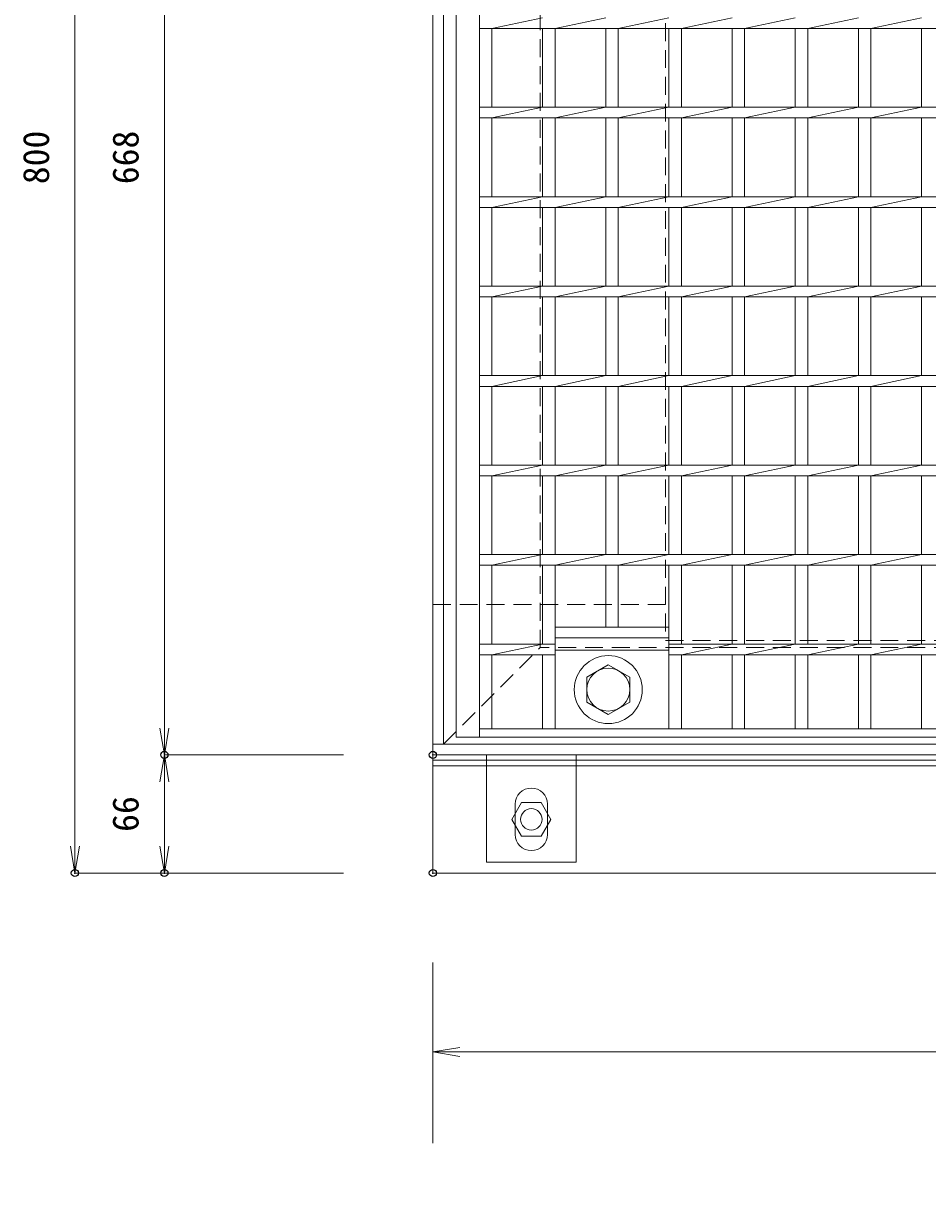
# Model space of a CAD drawing. Units: millimetres, scale not verified. Extents: x -4244 to -354, y 552 to 3392.
# Drawn here: x -2785 to -2280, y 2066 to 2714 of the extents above; entities that cross this region are included whole.
import ezdxf
from ezdxf.enums import TextEntityAlignment as Align

# ---------------------------------------------------------------- set-up
doc = ezdxf.new("R2010")
doc.units = ezdxf.units.MM
doc.header["$LTSCALE"] = 20
doc.header["$PDMODE"] = 32
doc.header["$PDSIZE"] = 4
doc.linetypes.add('USER1', pattern=[0.75, 0.5, -0.25])
for name, color, linetype, lineweight in [('0-3_KIJUN', 7, 'Continuous', 18), ('0-5_SUNPO', 3, 'Continuous', 18), ('0-6_UKEWAKU', 4, 'Continuous', 18), ('0-7_GRE', 5, 'Continuous', 18), ('0-9__0-0_0', 7, 'Continuous', 18)]:
    doc.layers.add(name, color=color, linetype=linetype, lineweight=lineweight)
doc.layers.add('0-A__0-2_DEFPOINTS', color=7, linetype='Continuous')
doc.styles.add('ＭＳ ゴシック', font='')
doc.styles.get('ＭＳ ゴシック').set_extended_font_data('MS Gothic')

# ---------------------------------------------------------------- blocks, each defined once
blk = doc.blocks.new('_OPEN')
at = {"layer": '0-9__0-0_0'}
blk.add_line((0, 0), (-1, 0), dxfattribs=at)
blk.add_lwpolyline([(-1, 0.167), (0, 0), (-1, -0.167)], dxfattribs=at)
blk = doc.blocks.new('_D25')
at = {"layer": '0-5_SUNPO'}
for p, q in [((1687.95, 1788.88), (1687.95, 1839.88)), ((1702.95, 1839.88), (2472.95, 1839.88)), ((2487.95, 1788.88), (2487.95, 1839.88))]:
    blk.add_line(p, q, dxfattribs=at)
at = {"layer": '0-A__0-2_DEFPOINTS'}
for p in [(2487.95, 1839.88), (1687.95, 1738.88), (2487.95, 1738.88)]:
    blk.add_point(p, dxfattribs=at)
at = {"layer": '0-5_SUNPO', "xscale": 15, "yscale": 15, "rotation": 180}
blk.add_blockref('_OPEN', (1687.95, 1839.88), dxfattribs=at)
at = {"layer": '0-5_SUNPO', "xscale": 15, "yscale": 15}
blk.add_blockref('_OPEN', (2487.95, 1839.88), dxfattribs=at)
at = {"layer": '0-5_SUNPO', "color": 7, "style": 'ＭＳ ゴシック'}
blk.add_text('800', height=14.66, dxfattribs=at).set_placement((2072.95, 1849.88), align=Align.BOTTOM_LEFT)
blk = doc.blocks.new('_D26')
at = {"layer": '0-5_SUNPO'}
for p, q in [((1687.95, 1889.88), (1687.95, 1839.88)), ((2487.95, 1889.88), (2487.95, 1839.88)), ((1702.95, 1839.88), (2472.95, 1839.88))]:
    blk.add_line(p, q, dxfattribs=at)
at = {"layer": '0-A__0-2_DEFPOINTS'}
for p in [(1687.95, 1939.88), (2487.95, 1939.88), (2487.95, 1839.88)]:
    blk.add_point(p, dxfattribs=at)
at = {"layer": '0-5_SUNPO', "xscale": 15, "yscale": 15, "rotation": 180}
blk.add_blockref('_OPEN', (1687.95, 1839.88), dxfattribs=at)
at = {"layer": '0-5_SUNPO', "xscale": 15, "yscale": 15}
blk.add_blockref('_OPEN', (2487.95, 1839.88), dxfattribs=at)
at = {"layer": '0-5_SUNPO', "color": 7, "style": 'ＭＳ ゴシック'}
blk.add_text('800', height=14.66, dxfattribs=at).set_placement((2072.95, 1849.88), align=Align.BOTTOM_LEFT)
blk = doc.blocks.new('_D28')
at = {"layer": '0-5_SUNPO'}
for p, q in [((1537.95, 2658.88), (1537.95, 2020.88)), ((1637.95, 2005.88), (1537.95, 2005.88))]:
    blk.add_line(p, q, dxfattribs=at)
at = {"layer": '0-A__0-2_DEFPOINTS'}
for p in [(1537.95, 2005.88), (1687.95, 2005.88)]:
    blk.add_point(p, dxfattribs=at)
at = {"layer": '0-5_SUNPO', "xscale": 15, "yscale": 15, "rotation": 270}
blk.add_blockref('_OPEN', (1537.95, 2005.88), dxfattribs=at)
at = {"layer": '0-5_SUNPO', "color": 7, "style": 'ＭＳ ゴシック'}
blk.add_text('668', height=14.66, rotation=90, dxfattribs=at).set_placement((1527.95, 2324.88), align=Align.BOTTOM_LEFT)
blk = doc.blocks.new('_D29')
at = {"layer": '0-5_SUNPO'}
for p, q in [((1637.95, 2005.88), (1537.95, 2005.88)), ((1537.95, 1990.88), (1537.95, 1954.88)), ((1637.95, 1939.88), (1537.95, 1939.88))]:
    blk.add_line(p, q, dxfattribs=at)
at = {"layer": '0-A__0-2_DEFPOINTS'}
for p in [(1687.95, 2005.88), (1537.95, 1939.88), (1687.95, 1939.88)]:
    blk.add_point(p, dxfattribs=at)
at = {"layer": '0-5_SUNPO', "xscale": 15, "yscale": 15}
for p, rotation in [((1537.95, 2005.88), 90), ((1537.95, 1939.88), 270)]:
    blk.add_blockref('_OPEN', p, dxfattribs=dict(at, rotation=rotation))
at = {"layer": '0-5_SUNPO', "color": 7, "style": 'ＭＳ ゴシック'}
blk.add_text('66', height=14.66, rotation=90, dxfattribs=at).set_placement((1527.95, 1962.88), align=Align.BOTTOM_LEFT)
blk = doc.blocks.new('_D30')
at = {"layer": '0-5_SUNPO'}
for p, q in [((1487.95, 2724.88), (1487.95, 1954.88)), ((1637.95, 1939.88), (1487.95, 1939.88))]:
    blk.add_line(p, q, dxfattribs=at)
at = {"layer": '0-A__0-2_DEFPOINTS'}
for p in [(1487.95, 1939.88), (1687.95, 1939.88)]:
    blk.add_point(p, dxfattribs=at)
at = {"layer": '0-5_SUNPO', "xscale": 15, "yscale": 15, "rotation": 270}
blk.add_blockref('_OPEN', (1487.95, 1939.88), dxfattribs=at)
at = {"layer": '0-5_SUNPO', "color": 7, "style": 'ＭＳ ゴシック'}
blk.add_text('800', height=14.66, rotation=90, dxfattribs=at).set_placement((1477.95, 2324.88), align=Align.BOTTOM_LEFT)
blk = doc.blocks.new('A$C30E0258A')
at = {"layer": '0-7_GRE'}
for p, q in [((0, 0), (0, 648)), ((13, 0), (13, 648)), ((20, 396), (48.29, 402)), ((55.29, 396), (83.57, 402)), ((90.57, 396), (118.86, 402)), ((125.86, 396), (154.14, 402)), ((161.14, 396), (189.43, 402)), ((196.43, 396), (224.71, 402)), ((231.71, 396), (260, 402)), ((13, 396), (761, 396)), ((20, 352), (20, 396)), ((48.29, 352), (48.29, 396)), ((55.29, 352), (55.29, 396)), ((83.57, 352), (83.57, 396)), ((90.57, 352), (90.57, 396)), ((118.86, 352), (118.86, 396)), ((125.86, 352), (125.86, 396)), ((154.14, 352), (154.14, 396)), ((161.14, 352), (161.14, 396)), ((189.43, 352), (189.43, 396)), ((196.43, 352), (196.43, 396)), ((224.71, 352), (224.71, 396)), ((231.71, 352), (231.71, 396)), ((260, 352), (260, 396)), ((13, 352), (761, 352)), ((20, 346), (48.29, 352)), ((55.29, 346), (83.57, 352)), ((90.57, 346), (118.86, 352)), ((125.86, 346), (154.14, 352)), ((161.14, 346), (189.43, 352)), ((196.43, 346), (224.71, 352)), ((231.71, 346), (260, 352)), ((13, 346), (761, 346)), ((20, 302), (20, 346)), ((48.29, 302), (48.29, 346)), ((55.29, 302), (55.29, 346)), ((83.57, 302), (83.57, 346)), ((90.57, 302), (90.57, 346)), ((118.86, 302), (118.86, 346)), ((125.86, 302), (125.86, 346)), ((154.14, 302), (154.14, 346)), ((161.14, 302), (161.14, 346)), ((189.43, 302), (189.43, 346)), ((196.43, 302), (196.43, 346)), ((224.71, 302), (224.71, 346)), ((231.71, 302), (231.71, 346)), ((260, 302), (260, 346)), ((13, 302), (761, 302)), ((20, 296), (48.29, 302)), ((55.29, 296), (83.57, 302)), ((90.57, 296), (118.86, 302)), ((125.86, 296), (154.14, 302)), ((161.14, 296), (189.43, 302)), ((196.43, 296), (224.71, 302)), ((231.71, 296), (260, 302)), ((13, 296), (761, 296)), ((20, 252), (20, 296)), ((48.29, 252), (48.29, 296)), ((55.29, 252), (55.29, 296)), ((83.57, 252), (83.57, 296)), ((90.57, 252), (90.57, 296)), ((118.86, 252), (118.86, 296)), ((125.86, 252), (125.86, 296)), ((154.14, 252), (154.14, 296)), ((161.14, 252), (161.14, 296)), ((189.43, 252), (189.43, 296)), ((196.43, 252), (196.43, 296)), ((224.71, 252), (224.71, 296)), ((231.71, 252), (231.71, 296)), ((260, 252), (260, 296)), ((13, 252), (761, 252)), ((20, 246), (48.29, 252)), ((55.29, 246), (83.57, 252)), ((90.57, 246), (118.86, 252)), ((125.86, 246), (154.14, 252)), ((161.14, 246), (189.43, 252)), ((196.43, 246), (224.71, 252)), ((231.71, 246), (260, 252)), ((13, 246), (761, 246)), ((20, 202), (20, 246)), ((48.29, 202), (48.29, 246)), ((55.29, 202), (55.29, 246)), ((83.57, 202), (83.57, 246)), ((90.57, 202), (90.57, 246)), ((118.86, 202), (118.86, 246)), ((125.86, 202), (125.86, 246)), ((154.14, 202), (154.14, 246)), ((161.14, 202), (161.14, 246)), ((189.43, 202), (189.43, 246)), ((196.43, 202), (196.43, 246)), ((224.71, 202), (224.71, 246)), ((231.71, 202), (231.71, 246)), ((260, 202), (260, 246)), ((13, 202), (761, 202)), ((20, 196), (48.29, 202)), ((55.29, 196), (83.57, 202)), ((90.57, 196), (118.86, 202)), ((125.86, 196), (154.14, 202)), ((161.14, 196), (189.43, 202)), ((196.43, 196), (224.71, 202)), ((231.71, 196), (260, 202)), ((13, 196), (761, 196)), ((20, 152), (20, 196)), ((48.29, 152), (48.29, 196)), ((55.29, 152), (55.29, 196)), ((83.57, 152), (83.57, 196)), ((90.57, 152), (90.57, 196)), ((118.86, 152), (118.86, 196)), ((125.86, 152), (125.86, 196)), ((154.14, 152), (154.14, 196)), ((161.14, 152), (161.14, 196)), ((189.43, 152), (189.43, 196)), ((196.43, 152), (196.43, 196)), ((224.71, 152), (224.71, 196)), ((231.71, 152), (231.71, 196)), ((260, 152), (260, 196)), ((13, 152), (761, 152)), ((20, 146), (48.29, 152)), ((55.29, 146), (83.57, 152)), ((90.57, 146), (118.86, 152)), ((125.86, 146), (154.14, 152)), ((161.14, 146), (189.43, 152)), ((196.43, 146), (224.71, 152)), ((231.71, 146), (260, 152)), ((13, 146), (761, 146)), ((20, 102), (20, 146)), ((48.29, 102), (48.29, 146)), ((55.29, 102), (55.29, 146)), ((83.57, 102), (83.57, 146)), ((90.57, 102), (90.57, 146)), ((118.86, 102), (118.86, 146)), ((125.86, 102), (125.86, 146)), ((154.14, 102), (154.14, 146)), ((161.14, 102), (161.14, 146)), ((189.43, 102), (189.43, 146)), ((196.43, 102), (196.43, 146)), ((224.71, 102), (224.71, 146)), ((231.71, 102), (231.71, 146)), ((260, 102), (260, 146)), ((13, 102), (761, 102)), ((20, 96), (48.29, 102)), ((55.29, 96), (83.57, 102)), ((90.57, 96), (118.86, 102)), ((125.86, 96), (154.14, 102)), ((161.14, 96), (189.43, 102)), ((196.43, 96), (224.71, 102)), ((231.71, 96), (260, 102)), ((13, 96), (761, 96)), ((20, 52), (20, 96)), ((48.29, 52), (48.29, 96)), ((55.29, 52), (55.29, 96)), ((83.57, 61.5), (83.57, 96)), ((90.57, 61.5), (90.57, 96)), ((118.86, 52), (118.86, 96)), ((125.86, 52), (125.86, 96)), ((154.14, 52), (154.14, 96)), ((161.14, 52), (161.14, 96)), ((189.43, 52), (189.43, 96)), ((196.43, 52), (196.43, 96)), ((224.71, 52), (224.71, 96)), ((231.71, 52), (231.71, 96)), ((260, 52), (260, 96)), ((55.29, 61.5), (118.86, 61.5)), ((55.29, 55.5), (55.29, 61.5)), ((118.86, 55.5), (118.86, 61.5)), ((13, 52), (55.29, 52)), ((20, 46), (48.29, 52)), ((55.29, 55.5), (118.86, 55.5)), ((55.29, 55.5), (118.86, 55.5)), ((55.29, 4.5), (55.29, 55.5)), ((55.29, 46), (55.29, 52)), ((118.86, 55.5), (118.86, 4.5)), ((118.86, 52), (655.14, 52)), ((118.86, 46), (118.86, 52)), ((125.86, 46), (154.14, 52)), ((161.14, 46), (189.43, 52)), ((196.43, 46), (224.71, 52)), ((231.71, 46), (260, 52)), ((13, 46), (55.29, 46)), ((20, 4.5), (20, 46)), ((48.29, 4.5), (48.29, 46)), ((55.29, 48.5), (118.86, 48.5)), ((55.29, 4.5), (55.29, 46)), ((118.86, 46), (655.14, 46)), ((118.86, 4.5), (118.86, 46)), ((125.86, 4.5), (125.86, 46)), ((154.14, 4.5), (154.14, 46)), ((161.14, 4.5), (161.14, 46)), ((189.43, 4.5), (189.43, 46)), ((196.43, 4.5), (196.43, 46)), ((224.71, 4.5), (224.71, 46)), ((231.71, 4.5), (231.71, 46)), ((260, 4.5), (260, 46)), ((0, 0), (774, 0)), ((13, 4.5), (761, 4.5))]:
    blk.add_line(p, q, dxfattribs=at)
blk.add_lwpolyline([(85, 12.64), (73, 19.57), (73, 33.43), (85, 40.36), (97, 33.43), (97, 19.57)], close=True, dxfattribs=at)
for radius in [19, 12]:
    blk.add_circle((85, 26.5), radius, dxfattribs=at)
blk = doc.blocks.new('A$C50B86A5E')
at = {"layer": '0-6_UKEWAKU'}
for p, q in [((0, 668), (0, 0)), ((6, 6), (6, 662)), ((800, 6), (0, 6)), ((30, -60), (30, 0)), ((80, -60), (80, 0)), ((30, -6), (80, -6)), ((46, -44.5), (46, -27.5)), ((64, -44.5), (64, -27.5)), ((30, -60), (80, -60))]:
    blk.add_line(p, q, dxfattribs=at)
at = {"layer": '0-6_UKEWAKU', "linetype": 'USER1'}
for p, q in [((60, 60), (60, 608)), ((6, 6), (60, 60)), ((740, 60), (60, 60))]:
    blk.add_line(p, q, dxfattribs=at)
at = {"layer": '0-6_UKEWAKU'}
blk.add_lwpolyline([(0, 668), (800, 668), (800, 0), (0, 0)], dxfattribs=at)
for centre, start, end in [((55, -27.5), 0, 180), ((55, -44.5), 180, 0)]:
    blk.add_arc(centre, 9, start, end, dxfattribs=at)

msp = doc.modelspace()

# ---------------------------------------------------------------- linework, layer by layer
at = {"layer": '0-3_KIJUN', "linetype": 'USER1'}
msp.add_line((-2426.02, 2388.69), (-2556.02, 2388.69), dxfattribs=at)
at = {"layer": '0-3_KIJUN'}
for points in [[(-2556.02, 2238.69), (-1756.02, 2238.69), (-1756.02, 3038.69), (-2556.02, 3038.69)], [(-1756.02, 2298.69), (-2556.02, 2298.69), (-2556.02, 2301.69), (-1756.02, 2301.69)]]:
    msp.add_lwpolyline(points, close=True, dxfattribs=at)
at = {"layer": '0-3_KIJUN', "linetype": 'USER1'}
msp.add_lwpolyline([(-1886.02, 2908.69), (-2426.02, 2908.69), (-2426.02, 2368.69), (-1886.02, 2368.69)], close=True, dxfattribs=at)
at = {"layer": '0-3_KIJUN'}
msp.add_circle((-2501.02, 2268.69), 6, dxfattribs=at)
at = {"layer": '0-7_GRE'}
msp.add_lwpolyline([(-2506.5, 2278.17), (-2511.97, 2268.69), (-2506.5, 2259.21), (-2495.55, 2259.21), (-2490.07, 2268.69), (-2495.55, 2278.17)], close=True, dxfattribs=at)

# ---------------------------------------------------------------- block references
at = {"layer": '0-5_SUNPO'}
for name in ['_D30', '_D28', '_D29', '_D26', '_D25']:
    msp.add_blockref(name, (-4243.98, 298.81), dxfattribs=at)
at = {"layer": '0-6_UKEWAKU'}
msp.add_blockref('A$C50B86A5E', (-2556.02, 2304.69), dxfattribs=at)
at = {"layer": '0-7_GRE'}
msp.add_blockref('A$C30E0258A', (-2543.02, 2314.69), dxfattribs=at)

doc.saveas('drawing.dxf')
